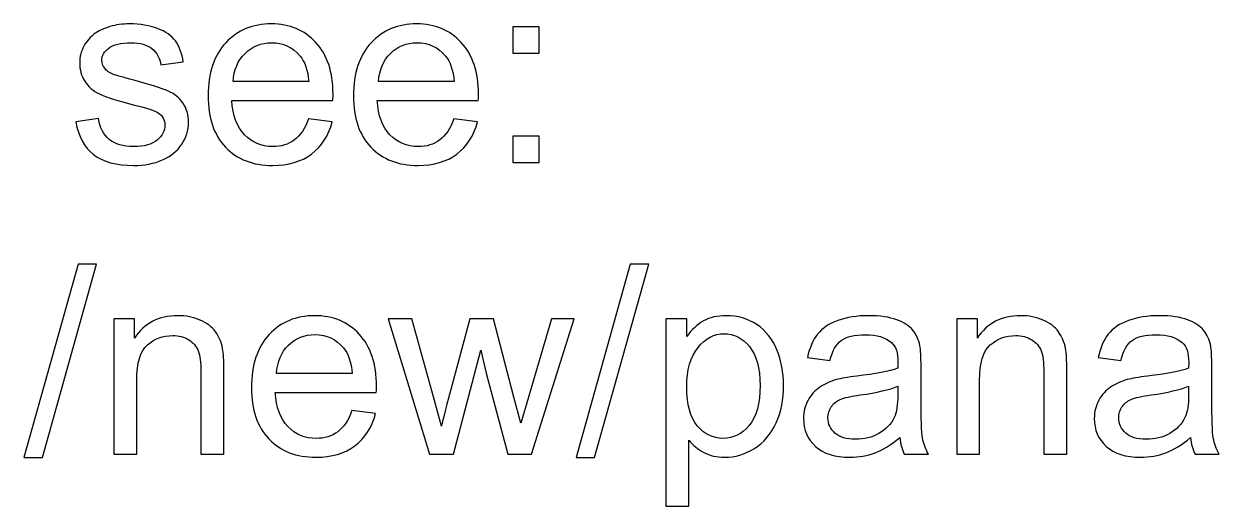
# Model space of a CAD drawing. Header units: inches. Extents: x -3.1 to 14.9, y -9.8 to 5.5.
# Drawn here: x 9.743 to 10.505, y 4.403 to 4.711 of the extents above; entities that cross this region are included whole.
import ezdxf

# ---------------------------------------------------------------- set-up
doc = ezdxf.new("R2010")
doc.units = ezdxf.units.IN
doc.header["$MEASUREMENT"] = 0
doc.layers.add('Layer 1', color=7, linetype='Continuous')

msp = doc.modelspace()

# ---------------------------------------------------------------- linework, layer by layer
at = {"layer": 'Layer 1', "color": 250}
for points, knots in [([(9.77638, 4.64805), (9.77638, 4.64805), (9.79085, 4.65033), (9.79085, 4.65033), (9.79085, 4.65033), (9.79166, 4.64452), (9.79394, 4.64008), (9.79766, 4.63696), (9.79766, 4.63696), (9.80135, 4.63388), (9.80655, 4.63233), (9.81324, 4.63233), (9.81324, 4.63233), (9.81996, 4.63233), (9.82496, 4.63372), (9.82822, 4.63644), (9.82822, 4.63644), (9.83146, 4.63919), (9.83311, 4.64241), (9.83311, 4.64608), (9.83311, 4.64608), (9.83311, 4.64941), (9.83166, 4.65199), (9.82877, 4.65391), (9.82877, 4.65391), (9.82677, 4.65522), (9.82177, 4.65685), (9.8138, 4.65885), (9.8138, 4.65885), (9.80308, 4.66158), (9.79561, 4.66391), (9.79146, 4.66591), (9.79146, 4.66591), (9.78733, 4.66788), (9.78416, 4.67063), (9.78202, 4.67413), (9.78202, 4.67413), (9.77988, 4.67763), (9.7788, 4.68149), (9.7788, 4.68572), (9.7788, 4.68572), (9.7788, 4.68958), (9.77969, 4.69313), (9.78146, 4.69641), (9.78146, 4.69641), (9.78322, 4.69972), (9.78563, 4.70244), (9.78866, 4.70461), (9.78866, 4.70461), (9.79094, 4.70627), (9.79405, 4.70772), (9.79796, 4.70888), (9.79796, 4.70888), (9.80191, 4.71005), (9.80613, 4.71063), (9.81063, 4.71063), (9.81063, 4.71063), (9.81741, 4.71063), (9.82335, 4.70963), (9.82849, 4.70769), (9.82849, 4.70769), (9.83363, 4.70574), (9.83741, 4.70311), (9.83985, 4.69977), (9.83985, 4.69977), (9.8423, 4.69641), (9.84396, 4.69196), (9.84488, 4.68638), (9.84488, 4.68638), (9.84488, 4.68638), (9.83058, 4.68441), (9.83058, 4.68441), (9.83058, 4.68441), (9.82991, 4.68885), (9.82802, 4.69233), (9.82491, 4.69483), (9.82491, 4.69483), (9.8218, 4.69733), (9.81738, 4.69858), (9.81169, 4.69858), (9.81169, 4.69858), (9.80496, 4.69858), (9.80016, 4.69746), (9.7973, 4.69524), (9.7973, 4.69524), (9.79441, 4.69302), (9.79296, 4.69041), (9.79296, 4.68744), (9.79296, 4.68744), (9.79296, 4.68552), (9.79358, 4.68383), (9.79477, 4.6823), (9.79477, 4.6823), (9.79596, 4.68072), (9.79783, 4.67944), (9.80038, 4.67838), (9.80038, 4.67838), (9.80185, 4.67785), (9.80616, 4.67661), (9.81333, 4.67466), (9.81333, 4.67466), (9.82369, 4.67188), (9.83091, 4.66963), (9.83499, 4.66785), (9.83499, 4.66785), (9.83911, 4.66611), (9.84233, 4.66352), (9.84466, 4.66016), (9.84466, 4.66016), (9.84699, 4.6568), (9.84816, 4.65263), (9.84816, 4.64763), (9.84816, 4.64763), (9.84816, 4.64274), (9.84672, 4.63816), (9.84388, 4.63383), (9.84388, 4.63383), (9.84102, 4.62952), (9.83691, 4.62619), (9.83155, 4.62383), (9.83155, 4.62383), (9.82619, 4.62146), (9.82011, 4.6203), (9.81333, 4.6203), (9.81333, 4.6203), (9.80208, 4.6203), (9.79352, 4.62263), (9.78763, 4.6273), (9.78763, 4.6273), (9.78174, 4.63196), (9.77799, 4.63888), (9.77638, 4.64805)], [0, 0, 0, 0, 0.029412, 0.029412, 0.029412, 0.029412, 0.058824, 0.058824, 0.058824, 0.058824, 0.088235, 0.088235, 0.088235, 0.088235, 0.117647, 0.117647, 0.117647, 0.117647, 0.147059, 0.147059, 0.147059, 0.147059, 0.176471, 0.176471, 0.176471, 0.176471, 0.205882, 0.205882, 0.205882, 0.205882, 0.235294, 0.235294, 0.235294, 0.235294, 0.264706, 0.264706, 0.264706, 0.264706, 0.294118, 0.294118, 0.294118, 0.294118, 0.323529, 0.323529, 0.323529, 0.323529, 0.352941, 0.352941, 0.352941, 0.352941, 0.382353, 0.382353, 0.382353, 0.382353, 0.411765, 0.411765, 0.411765, 0.411765, 0.441176, 0.441176, 0.441176, 0.441176, 0.470588, 0.470588, 0.470588, 0.470588, 0.5, 0.5, 0.5, 0.5, 0.529412, 0.529412, 0.529412, 0.529412, 0.558824, 0.558824, 0.558824, 0.558824, 0.588235, 0.588235, 0.588235, 0.588235, 0.617647, 0.617647, 0.617647, 0.617647, 0.647059, 0.647059, 0.647059, 0.647059, 0.676471, 0.676471, 0.676471, 0.676471, 0.705882, 0.705882, 0.705882, 0.705882, 0.735294, 0.735294, 0.735294, 0.735294, 0.764706, 0.764706, 0.764706, 0.764706, 0.794118, 0.794118, 0.794118, 0.794118, 0.823529, 0.823529, 0.823529, 0.823529, 0.852941, 0.852941, 0.852941, 0.852941, 0.882353, 0.882353, 0.882353, 0.882353, 0.911765, 0.911765, 0.911765, 0.911765, 0.941176, 0.941176, 0.941176, 0.941176, 1, 1, 1, 1]), ([(9.92472, 4.65008), (9.92472, 4.65008), (9.93985, 4.64822), (9.93985, 4.64822), (9.93985, 4.64822), (9.93747, 4.63935), (9.93305, 4.63249), (9.92661, 4.62761), (9.92661, 4.62761), (9.92013, 4.62274), (9.91188, 4.6203), (9.90185, 4.6203), (9.90185, 4.6203), (9.88922, 4.6203), (9.87919, 4.62419), (9.8718, 4.63196), (9.8718, 4.63196), (9.86439, 4.63974), (9.86069, 4.65066), (9.86069, 4.66472), (9.86069, 4.66472), (9.86069, 4.67927), (9.86444, 4.69055), (9.87191, 4.69858), (9.87191, 4.69858), (9.87941, 4.70661), (9.88911, 4.71063), (9.90105, 4.71063), (9.90105, 4.71063), (9.91261, 4.71063), (9.92205, 4.70669), (9.92935, 4.69883), (9.92935, 4.69883), (9.93669, 4.69096), (9.94035, 4.67988), (9.94035, 4.66563), (9.94035, 4.66563), (9.94035, 4.66474), (9.94033, 4.66344), (9.94027, 4.66172), (9.94027, 4.66172), (9.94027, 4.66172), (9.87583, 4.66172), (9.87583, 4.66172), (9.87583, 4.66172), (9.87636, 4.65222), (9.87905, 4.64494), (9.88389, 4.63991), (9.88389, 4.63991), (9.88872, 4.63485), (9.89472, 4.63233), (9.90194, 4.63233), (9.90194, 4.63233), (9.9073, 4.63233), (9.91188, 4.63374), (9.91569, 4.63658), (9.91569, 4.63658), (9.9195, 4.63938), (9.9225, 4.64388), (9.92472, 4.65008)], [0, 0, 0, 0, 0.0625, 0.0625, 0.0625, 0.0625, 0.125, 0.125, 0.125, 0.125, 0.1875, 0.1875, 0.1875, 0.1875, 0.25, 0.25, 0.25, 0.25, 0.3125, 0.3125, 0.3125, 0.3125, 0.375, 0.375, 0.375, 0.375, 0.4375, 0.4375, 0.4375, 0.4375, 0.5, 0.5, 0.5, 0.5, 0.5625, 0.5625, 0.5625, 0.5625, 0.625, 0.625, 0.625, 0.625, 0.6875, 0.6875, 0.6875, 0.6875, 0.75, 0.75, 0.75, 0.75, 0.8125, 0.8125, 0.8125, 0.8125, 0.875, 0.875, 0.875, 0.875, 1, 1, 1, 1]), ([(10.01741, 4.65008), (10.01741, 4.65008), (10.03255, 4.64822), (10.03255, 4.64822), (10.03255, 4.64822), (10.03016, 4.63935), (10.02574, 4.63249), (10.0193, 4.62761), (10.0193, 4.62761), (10.01283, 4.62274), (10.00457, 4.6203), (9.99455, 4.6203), (9.99455, 4.6203), (9.98191, 4.6203), (9.97188, 4.62419), (9.96449, 4.63196), (9.96449, 4.63196), (9.95708, 4.63974), (9.95338, 4.65066), (9.95338, 4.66472), (9.95338, 4.66472), (9.95338, 4.67927), (9.95713, 4.69055), (9.96461, 4.69858), (9.96461, 4.69858), (9.97211, 4.70661), (9.9818, 4.71063), (9.99374, 4.71063), (9.99374, 4.71063), (10.0053, 4.71063), (10.01474, 4.70669), (10.02205, 4.69883), (10.02205, 4.69883), (10.02938, 4.69096), (10.03305, 4.67988), (10.03305, 4.66563), (10.03305, 4.66563), (10.03305, 4.66474), (10.03302, 4.66344), (10.03296, 4.66172), (10.03296, 4.66172), (10.03296, 4.66172), (9.96852, 4.66172), (9.96852, 4.66172), (9.96852, 4.66172), (9.96905, 4.65222), (9.97174, 4.64494), (9.97658, 4.63991), (9.97658, 4.63991), (9.98141, 4.63485), (9.98741, 4.63233), (9.99463, 4.63233), (9.99463, 4.63233), (9.99999, 4.63233), (10.00457, 4.63374), (10.00838, 4.63658), (10.00838, 4.63658), (10.01219, 4.63938), (10.01519, 4.64388), (10.01741, 4.65008)], [0, 0, 0, 0, 0.0625, 0.0625, 0.0625, 0.0625, 0.125, 0.125, 0.125, 0.125, 0.1875, 0.1875, 0.1875, 0.1875, 0.25, 0.25, 0.25, 0.25, 0.3125, 0.3125, 0.3125, 0.3125, 0.375, 0.375, 0.375, 0.375, 0.4375, 0.4375, 0.4375, 0.4375, 0.5, 0.5, 0.5, 0.5, 0.5625, 0.5625, 0.5625, 0.5625, 0.625, 0.625, 0.625, 0.625, 0.6875, 0.6875, 0.6875, 0.6875, 0.75, 0.75, 0.75, 0.75, 0.8125, 0.8125, 0.8125, 0.8125, 0.875, 0.875, 0.875, 0.875, 1, 1, 1, 1]), ([(10.05502, 4.69199), (10.05502, 4.69199), (10.05502, 4.70866), (10.05502, 4.70866), (10.05502, 4.70866), (10.05502, 4.70866), (10.07171, 4.70866), (10.07171, 4.70866), (10.07171, 4.70866), (10.07171, 4.70866), (10.07171, 4.69199), (10.07171, 4.69199), (10.07171, 4.69199), (10.07171, 4.69199), (10.05502, 4.69199), (10.05502, 4.69199)], [0, 0, 0, 0, 0.2, 0.2, 0.2, 0.2, 0.4, 0.4, 0.4, 0.4, 0.6, 0.6, 0.6, 0.6, 1, 1, 1, 1]), ([(9.87663, 4.67377), (9.87663, 4.67377), (9.92488, 4.67377), (9.92488, 4.67377), (9.92488, 4.67377), (9.92424, 4.68102), (9.92238, 4.68649), (9.91935, 4.69011), (9.91935, 4.69011), (9.91469, 4.69574), (9.90863, 4.69858), (9.90122, 4.69858), (9.90122, 4.69858), (9.8945, 4.69858), (9.88883, 4.69633), (9.88424, 4.69183), (9.88424, 4.69183), (9.87966, 4.68733), (9.87713, 4.6813), (9.87663, 4.67377)], [0, 0, 0, 0, 0.166667, 0.166667, 0.166667, 0.166667, 0.333333, 0.333333, 0.333333, 0.333333, 0.5, 0.5, 0.5, 0.5, 0.666667, 0.666667, 0.666667, 0.666667, 1, 1, 1, 1]), ([(9.96933, 4.67377), (9.96933, 4.67377), (10.01757, 4.67377), (10.01757, 4.67377), (10.01757, 4.67377), (10.01694, 4.68102), (10.01507, 4.68649), (10.01205, 4.69011), (10.01205, 4.69011), (10.00738, 4.69574), (10.00133, 4.69858), (9.99391, 4.69858), (9.99391, 4.69858), (9.98719, 4.69858), (9.98152, 4.69633), (9.97694, 4.69183), (9.97694, 4.69183), (9.97235, 4.68733), (9.96983, 4.6813), (9.96933, 4.67377)], [0, 0, 0, 0, 0.166667, 0.166667, 0.166667, 0.166667, 0.333333, 0.333333, 0.333333, 0.333333, 0.5, 0.5, 0.5, 0.5, 0.666667, 0.666667, 0.666667, 0.666667, 1, 1, 1, 1]), ([(10.05502, 4.62224), (10.05502, 4.62224), (10.05502, 4.63894), (10.05502, 4.63894), (10.05502, 4.63894), (10.05502, 4.63894), (10.07171, 4.63894), (10.07171, 4.63894), (10.07171, 4.63894), (10.07171, 4.63894), (10.07171, 4.62224), (10.07171, 4.62224), (10.07171, 4.62224), (10.07171, 4.62224), (10.05502, 4.62224), (10.05502, 4.62224)], [0, 0, 0, 0, 0.2, 0.2, 0.2, 0.2, 0.4, 0.4, 0.4, 0.4, 0.6, 0.6, 0.6, 0.6, 1, 1, 1, 1]), ([(9.74324, 4.43402), (9.74324, 4.43402), (9.77783, 4.55738), (9.77783, 4.55738), (9.77783, 4.55738), (9.77783, 4.55738), (9.78955, 4.55738), (9.78955, 4.55738), (9.78955, 4.55738), (9.78955, 4.55738), (9.75505, 4.43402), (9.75505, 4.43402), (9.75505, 4.43402), (9.75505, 4.43402), (9.74324, 4.43402), (9.74324, 4.43402)], [0, 0, 0, 0, 0.2, 0.2, 0.2, 0.2, 0.4, 0.4, 0.4, 0.4, 0.6, 0.6, 0.6, 0.6, 1, 1, 1, 1]), ([(10.0953, 4.43402), (10.0953, 4.43402), (10.12988, 4.55738), (10.12988, 4.55738), (10.12988, 4.55738), (10.12988, 4.55738), (10.1416, 4.55738), (10.1416, 4.55738), (10.1416, 4.55738), (10.1416, 4.55738), (10.1071, 4.43402), (10.1071, 4.43402), (10.1071, 4.43402), (10.1071, 4.43402), (10.0953, 4.43402), (10.0953, 4.43402)], [0, 0, 0, 0, 0.2, 0.2, 0.2, 0.2, 0.4, 0.4, 0.4, 0.4, 0.6, 0.6, 0.6, 0.6, 1, 1, 1, 1]), ([(9.80055, 4.43605), (9.80055, 4.43605), (9.80055, 4.52247), (9.80055, 4.52247), (9.80055, 4.52247), (9.80055, 4.52247), (9.81372, 4.52247), (9.81372, 4.52247), (9.81372, 4.52247), (9.81372, 4.52247), (9.81372, 4.51019), (9.81372, 4.51019), (9.81372, 4.51019), (9.82008, 4.51969), (9.82924, 4.52444), (9.84122, 4.52444), (9.84122, 4.52444), (9.84644, 4.52444), (9.85122, 4.5235), (9.85558, 4.52163), (9.85558, 4.52163), (9.85997, 4.51974), (9.86322, 4.5173), (9.86539, 4.51424), (9.86539, 4.51424), (9.86758, 4.51122), (9.86908, 4.50761), (9.86997, 4.50344), (9.86997, 4.50344), (9.8705, 4.50072), (9.87077, 4.49597), (9.87077, 4.48919), (9.87077, 4.48919), (9.87077, 4.48919), (9.87077, 4.43605), (9.87077, 4.43605), (9.87077, 4.43605), (9.87077, 4.43605), (9.85611, 4.43605), (9.85611, 4.43605), (9.85611, 4.43605), (9.85611, 4.43605), (9.85611, 4.48863), (9.85611, 4.48863), (9.85611, 4.48863), (9.85611, 4.49458), (9.85555, 4.49905), (9.85441, 4.50202), (9.85441, 4.50202), (9.85327, 4.50497), (9.85124, 4.50733), (9.84835, 4.50908), (9.84835, 4.50908), (9.84544, 4.51085), (9.84205, 4.51174), (9.83813, 4.51174), (9.83813, 4.51174), (9.83189, 4.51174), (9.82652, 4.50974), (9.82197, 4.5058), (9.82197, 4.5058), (9.81744, 4.50183), (9.81519, 4.49433), (9.81519, 4.48324), (9.81519, 4.48324), (9.81519, 4.48324), (9.81519, 4.43605), (9.81519, 4.43605), (9.81519, 4.43605), (9.81519, 4.43605), (9.80055, 4.43605), (9.80055, 4.43605)], [0, 0, 0, 0, 0.052632, 0.052632, 0.052632, 0.052632, 0.105263, 0.105263, 0.105263, 0.105263, 0.157895, 0.157895, 0.157895, 0.157895, 0.210526, 0.210526, 0.210526, 0.210526, 0.263158, 0.263158, 0.263158, 0.263158, 0.315789, 0.315789, 0.315789, 0.315789, 0.368421, 0.368421, 0.368421, 0.368421, 0.421053, 0.421053, 0.421053, 0.421053, 0.473684, 0.473684, 0.473684, 0.473684, 0.526316, 0.526316, 0.526316, 0.526316, 0.578947, 0.578947, 0.578947, 0.578947, 0.631579, 0.631579, 0.631579, 0.631579, 0.684211, 0.684211, 0.684211, 0.684211, 0.736842, 0.736842, 0.736842, 0.736842, 0.789474, 0.789474, 0.789474, 0.789474, 0.842105, 0.842105, 0.842105, 0.842105, 0.894737, 0.894737, 0.894737, 0.894737, 1, 1, 1, 1]), ([(9.95238, 4.46389), (9.95238, 4.46389), (9.96752, 4.46202), (9.96752, 4.46202), (9.96752, 4.46202), (9.96513, 4.45316), (9.96072, 4.4463), (9.95427, 4.44141), (9.95427, 4.44141), (9.9478, 4.43655), (9.93955, 4.43411), (9.92952, 4.43411), (9.92952, 4.43411), (9.91688, 4.43411), (9.90685, 4.438), (9.89946, 4.44577), (9.89946, 4.44577), (9.89205, 4.45355), (9.88835, 4.46447), (9.88835, 4.47852), (9.88835, 4.47852), (9.88835, 4.49308), (9.89211, 4.50435), (9.89958, 4.51239), (9.89958, 4.51239), (9.90708, 4.52041), (9.91677, 4.52444), (9.92872, 4.52444), (9.92872, 4.52444), (9.94027, 4.52444), (9.94972, 4.5205), (9.95702, 4.51263), (9.95702, 4.51263), (9.96435, 4.50477), (9.96802, 4.49369), (9.96802, 4.47944), (9.96802, 4.47944), (9.96802, 4.47855), (9.96799, 4.47724), (9.96794, 4.47552), (9.96794, 4.47552), (9.96794, 4.47552), (9.90349, 4.47552), (9.90349, 4.47552), (9.90349, 4.47552), (9.90402, 4.46602), (9.90672, 4.45874), (9.91155, 4.45372), (9.91155, 4.45372), (9.91638, 4.44866), (9.92238, 4.44613), (9.92961, 4.44613), (9.92961, 4.44613), (9.93496, 4.44613), (9.93955, 4.44755), (9.94335, 4.45039), (9.94335, 4.45039), (9.94716, 4.45319), (9.95016, 4.45769), (9.95238, 4.46389)], [0, 0, 0, 0, 0.0625, 0.0625, 0.0625, 0.0625, 0.125, 0.125, 0.125, 0.125, 0.1875, 0.1875, 0.1875, 0.1875, 0.25, 0.25, 0.25, 0.25, 0.3125, 0.3125, 0.3125, 0.3125, 0.375, 0.375, 0.375, 0.375, 0.4375, 0.4375, 0.4375, 0.4375, 0.5, 0.5, 0.5, 0.5, 0.5625, 0.5625, 0.5625, 0.5625, 0.625, 0.625, 0.625, 0.625, 0.6875, 0.6875, 0.6875, 0.6875, 0.75, 0.75, 0.75, 0.75, 0.8125, 0.8125, 0.8125, 0.8125, 0.875, 0.875, 0.875, 0.875, 1, 1, 1, 1]), ([(10.00188, 4.43605), (10.00188, 4.43605), (9.97544, 4.52247), (9.97544, 4.52247), (9.97544, 4.52247), (9.97544, 4.52247), (9.99057, 4.52247), (9.99057, 4.52247), (9.99057, 4.52247), (9.99057, 4.52247), (10.00433, 4.47258), (10.00433, 4.47258), (10.00433, 4.47258), (10.00433, 4.47258), (10.00944, 4.45402), (10.00944, 4.45402), (10.00944, 4.45402), (10.00966, 4.45497), (10.01116, 4.46091), (10.01391, 4.47186), (10.01391, 4.47186), (10.01391, 4.47186), (10.02766, 4.52247), (10.02766, 4.52247), (10.02766, 4.52247), (10.02766, 4.52247), (10.04271, 4.52247), (10.04271, 4.52247), (10.04271, 4.52247), (10.04271, 4.52247), (10.05566, 4.47236), (10.05566, 4.47236), (10.05566, 4.47236), (10.05566, 4.47236), (10.05999, 4.45583), (10.05999, 4.45583), (10.05999, 4.45583), (10.05999, 4.45583), (10.06494, 4.47252), (10.06494, 4.47252), (10.06494, 4.47252), (10.06494, 4.47252), (10.07974, 4.52247), (10.07974, 4.52247), (10.07974, 4.52247), (10.07974, 4.52247), (10.09399, 4.52247), (10.09399, 4.52247), (10.09399, 4.52247), (10.09399, 4.52247), (10.06696, 4.43605), (10.06696, 4.43605), (10.06696, 4.43605), (10.06696, 4.43605), (10.05177, 4.43605), (10.05177, 4.43605), (10.05177, 4.43605), (10.05177, 4.43605), (10.03802, 4.4878), (10.03802, 4.4878), (10.03802, 4.4878), (10.03802, 4.4878), (10.03466, 4.50255), (10.03466, 4.50255), (10.03466, 4.50255), (10.03466, 4.50255), (10.01719, 4.43605), (10.01719, 4.43605), (10.01719, 4.43605), (10.01719, 4.43605), (10.00188, 4.43605), (10.00188, 4.43605)], [0, 0, 0, 0, 0.052632, 0.052632, 0.052632, 0.052632, 0.105263, 0.105263, 0.105263, 0.105263, 0.157895, 0.157895, 0.157895, 0.157895, 0.210526, 0.210526, 0.210526, 0.210526, 0.263158, 0.263158, 0.263158, 0.263158, 0.315789, 0.315789, 0.315789, 0.315789, 0.368421, 0.368421, 0.368421, 0.368421, 0.421053, 0.421053, 0.421053, 0.421053, 0.473684, 0.473684, 0.473684, 0.473684, 0.526316, 0.526316, 0.526316, 0.526316, 0.578947, 0.578947, 0.578947, 0.578947, 0.631579, 0.631579, 0.631579, 0.631579, 0.684211, 0.684211, 0.684211, 0.684211, 0.736842, 0.736842, 0.736842, 0.736842, 0.789474, 0.789474, 0.789474, 0.789474, 0.842105, 0.842105, 0.842105, 0.842105, 0.894737, 0.894737, 0.894737, 0.894737, 1, 1, 1, 1]), ([(10.1526, 4.40294), (10.1526, 4.40294), (10.1526, 4.52247), (10.1526, 4.52247), (10.1526, 4.52247), (10.1526, 4.52247), (10.16594, 4.52247), (10.16594, 4.52247), (10.16594, 4.52247), (10.16594, 4.52247), (10.16594, 4.51124), (10.16594, 4.51124), (10.16594, 4.51124), (10.16907, 4.51563), (10.17263, 4.51894), (10.1766, 4.52113), (10.1766, 4.52113), (10.18055, 4.52333), (10.18535, 4.52444), (10.19099, 4.52444), (10.19099, 4.52444), (10.19838, 4.52444), (10.20488, 4.52252), (10.21052, 4.51874), (10.21052, 4.51874), (10.21619, 4.51494), (10.22044, 4.50958), (10.2233, 4.50266), (10.2233, 4.50266), (10.22619, 4.49574), (10.22763, 4.48816), (10.22763, 4.47991), (10.22763, 4.47991), (10.22763, 4.47108), (10.22605, 4.46311), (10.22285, 4.45602), (10.22285, 4.45602), (10.21969, 4.44894), (10.21507, 4.44352), (10.20902, 4.43974), (10.20902, 4.43974), (10.20296, 4.436), (10.1966, 4.43411), (10.18994, 4.43411), (10.18994, 4.43411), (10.18505, 4.43411), (10.18069, 4.43513), (10.1768, 4.43719), (10.1768, 4.43719), (10.17291, 4.43924), (10.16974, 4.44186), (10.16724, 4.445), (10.16724, 4.445), (10.16724, 4.445), (10.16724, 4.40294), (10.16724, 4.40294), (10.16724, 4.40294), (10.16724, 4.40294), (10.1526, 4.40294), (10.1526, 4.40294)], [0, 0, 0, 0, 0.0625, 0.0625, 0.0625, 0.0625, 0.125, 0.125, 0.125, 0.125, 0.1875, 0.1875, 0.1875, 0.1875, 0.25, 0.25, 0.25, 0.25, 0.3125, 0.3125, 0.3125, 0.3125, 0.375, 0.375, 0.375, 0.375, 0.4375, 0.4375, 0.4375, 0.4375, 0.5, 0.5, 0.5, 0.5, 0.5625, 0.5625, 0.5625, 0.5625, 0.625, 0.625, 0.625, 0.625, 0.6875, 0.6875, 0.6875, 0.6875, 0.75, 0.75, 0.75, 0.75, 0.8125, 0.8125, 0.8125, 0.8125, 0.875, 0.875, 0.875, 0.875, 1, 1, 1, 1]), ([(10.30169, 4.44672), (10.29624, 4.44211), (10.29102, 4.43886), (10.28602, 4.43694), (10.28602, 4.43694), (10.28099, 4.43505), (10.2756, 4.43411), (10.26985, 4.43411), (10.26985, 4.43411), (10.26035, 4.43411), (10.25307, 4.43641), (10.24796, 4.44105), (10.24796, 4.44105), (10.24288, 4.44569), (10.24032, 4.45163), (10.24032, 4.45883), (10.24032, 4.45883), (10.24032, 4.46308), (10.24127, 4.46694), (10.24321, 4.47044), (10.24321, 4.47044), (10.24513, 4.47394), (10.24766, 4.47674), (10.25077, 4.47886), (10.25077, 4.47886), (10.25391, 4.48097), (10.25741, 4.48258), (10.26132, 4.48366), (10.26132, 4.48366), (10.26419, 4.48441), (10.26852, 4.48516), (10.27432, 4.48586), (10.27432, 4.48586), (10.28616, 4.48727), (10.29488, 4.48894), (10.30046, 4.49091), (10.30046, 4.49091), (10.30052, 4.49291), (10.30054, 4.49419), (10.30054, 4.49472), (10.30054, 4.49472), (10.30054, 4.50069), (10.29916, 4.50491), (10.29638, 4.50733), (10.29638, 4.50733), (10.29266, 4.51066), (10.28707, 4.5123), (10.27971, 4.5123), (10.27971, 4.5123), (10.27282, 4.5123), (10.26774, 4.51111), (10.26443, 4.50869), (10.26443, 4.50869), (10.26116, 4.50627), (10.25874, 4.502), (10.25716, 4.49585), (10.25716, 4.49585), (10.25716, 4.49585), (10.24285, 4.49783), (10.24285, 4.49783), (10.24285, 4.49783), (10.24416, 4.50394), (10.2463, 4.50891), (10.24927, 4.51266), (10.24927, 4.51266), (10.25224, 4.51644), (10.25657, 4.51935), (10.26221, 4.52138), (10.26221, 4.52138), (10.26785, 4.52341), (10.27438, 4.52444), (10.28182, 4.52444), (10.28182, 4.52444), (10.28921, 4.52444), (10.29519, 4.52355), (10.2998, 4.52183), (10.2998, 4.52183), (10.30441, 4.52008), (10.3078, 4.51791), (10.30999, 4.51527), (10.30999, 4.51527), (10.31216, 4.51263), (10.31366, 4.50933), (10.31454, 4.5053), (10.31454, 4.5053), (10.31502, 4.5028), (10.31527, 4.4983), (10.31527, 4.4918), (10.31527, 4.4918), (10.31527, 4.4918), (10.31527, 4.47227), (10.31527, 4.47227), (10.31527, 4.47227), (10.31527, 4.45863), (10.31557, 4.45002), (10.31621, 4.44644), (10.31621, 4.44644), (10.31682, 4.44283), (10.31807, 4.43936), (10.31991, 4.43605), (10.31991, 4.43605), (10.31991, 4.43605), (10.3046, 4.43605), (10.3046, 4.43605), (10.3046, 4.43605), (10.3031, 4.43908), (10.3021, 4.44263), (10.30169, 4.44672)], [0, 0, 0, 0, 0.035714, 0.035714, 0.035714, 0.035714, 0.071429, 0.071429, 0.071429, 0.071429, 0.107143, 0.107143, 0.107143, 0.107143, 0.142857, 0.142857, 0.142857, 0.142857, 0.178571, 0.178571, 0.178571, 0.178571, 0.214286, 0.214286, 0.214286, 0.214286, 0.25, 0.25, 0.25, 0.25, 0.285714, 0.285714, 0.285714, 0.285714, 0.321429, 0.321429, 0.321429, 0.321429, 0.357143, 0.357143, 0.357143, 0.357143, 0.392857, 0.392857, 0.392857, 0.392857, 0.428571, 0.428571, 0.428571, 0.428571, 0.464286, 0.464286, 0.464286, 0.464286, 0.5, 0.5, 0.5, 0.5, 0.535714, 0.535714, 0.535714, 0.535714, 0.571429, 0.571429, 0.571429, 0.571429, 0.607143, 0.607143, 0.607143, 0.607143, 0.642857, 0.642857, 0.642857, 0.642857, 0.678571, 0.678571, 0.678571, 0.678571, 0.714286, 0.714286, 0.714286, 0.714286, 0.75, 0.75, 0.75, 0.75, 0.785714, 0.785714, 0.785714, 0.785714, 0.821429, 0.821429, 0.821429, 0.821429, 0.857143, 0.857143, 0.857143, 0.857143, 0.892857, 0.892857, 0.892857, 0.892857, 0.928571, 0.928571, 0.928571, 0.928571, 1, 1, 1, 1]), ([(10.33799, 4.43605), (10.33799, 4.43605), (10.33799, 4.52247), (10.33799, 4.52247), (10.33799, 4.52247), (10.33799, 4.52247), (10.35115, 4.52247), (10.35115, 4.52247), (10.35115, 4.52247), (10.35115, 4.52247), (10.35115, 4.51019), (10.35115, 4.51019), (10.35115, 4.51019), (10.35752, 4.51969), (10.36668, 4.52444), (10.37865, 4.52444), (10.37865, 4.52444), (10.38388, 4.52444), (10.38865, 4.5235), (10.39302, 4.52163), (10.39302, 4.52163), (10.39741, 4.51974), (10.40065, 4.5173), (10.40282, 4.51424), (10.40282, 4.51424), (10.40502, 4.51122), (10.40652, 4.50761), (10.40741, 4.50344), (10.40741, 4.50344), (10.40793, 4.50072), (10.40821, 4.49597), (10.40821, 4.48919), (10.40821, 4.48919), (10.40821, 4.48919), (10.40821, 4.43605), (10.40821, 4.43605), (10.40821, 4.43605), (10.40821, 4.43605), (10.39354, 4.43605), (10.39354, 4.43605), (10.39354, 4.43605), (10.39354, 4.43605), (10.39354, 4.48863), (10.39354, 4.48863), (10.39354, 4.48863), (10.39354, 4.49458), (10.39299, 4.49905), (10.39185, 4.50202), (10.39185, 4.50202), (10.39071, 4.50497), (10.38868, 4.50733), (10.38579, 4.50908), (10.38579, 4.50908), (10.38288, 4.51085), (10.37949, 4.51174), (10.37557, 4.51174), (10.37557, 4.51174), (10.36932, 4.51174), (10.36396, 4.50974), (10.35941, 4.5058), (10.35941, 4.5058), (10.35488, 4.50183), (10.35263, 4.49433), (10.35263, 4.48324), (10.35263, 4.48324), (10.35263, 4.48324), (10.35263, 4.43605), (10.35263, 4.43605), (10.35263, 4.43605), (10.35263, 4.43605), (10.33799, 4.43605), (10.33799, 4.43605)], [0, 0, 0, 0, 0.052632, 0.052632, 0.052632, 0.052632, 0.105263, 0.105263, 0.105263, 0.105263, 0.157895, 0.157895, 0.157895, 0.157895, 0.210526, 0.210526, 0.210526, 0.210526, 0.263158, 0.263158, 0.263158, 0.263158, 0.315789, 0.315789, 0.315789, 0.315789, 0.368421, 0.368421, 0.368421, 0.368421, 0.421053, 0.421053, 0.421053, 0.421053, 0.473684, 0.473684, 0.473684, 0.473684, 0.526316, 0.526316, 0.526316, 0.526316, 0.578947, 0.578947, 0.578947, 0.578947, 0.631579, 0.631579, 0.631579, 0.631579, 0.684211, 0.684211, 0.684211, 0.684211, 0.736842, 0.736842, 0.736842, 0.736842, 0.789474, 0.789474, 0.789474, 0.789474, 0.842105, 0.842105, 0.842105, 0.842105, 0.894737, 0.894737, 0.894737, 0.894737, 1, 1, 1, 1]), ([(10.48707, 4.44672), (10.48163, 4.44211), (10.4764, 4.43886), (10.4714, 4.43694), (10.4714, 4.43694), (10.46637, 4.43505), (10.46099, 4.43411), (10.45524, 4.43411), (10.45524, 4.43411), (10.44574, 4.43411), (10.43846, 4.43641), (10.43335, 4.44105), (10.43335, 4.44105), (10.42826, 4.44569), (10.42571, 4.45163), (10.42571, 4.45883), (10.42571, 4.45883), (10.42571, 4.46308), (10.42665, 4.46694), (10.4286, 4.47044), (10.4286, 4.47044), (10.43052, 4.47394), (10.43304, 4.47674), (10.43615, 4.47886), (10.43615, 4.47886), (10.43929, 4.48097), (10.44279, 4.48258), (10.44671, 4.48366), (10.44671, 4.48366), (10.44957, 4.48441), (10.4539, 4.48516), (10.45971, 4.48586), (10.45971, 4.48586), (10.47154, 4.48727), (10.48026, 4.48894), (10.48585, 4.49091), (10.48585, 4.49091), (10.4859, 4.49291), (10.48593, 4.49419), (10.48593, 4.49472), (10.48593, 4.49472), (10.48593, 4.50069), (10.48454, 4.50491), (10.48176, 4.50733), (10.48176, 4.50733), (10.47804, 4.51066), (10.47246, 4.5123), (10.4651, 4.5123), (10.4651, 4.5123), (10.45821, 4.5123), (10.45313, 4.51111), (10.44982, 4.50869), (10.44982, 4.50869), (10.44654, 4.50627), (10.44413, 4.502), (10.44254, 4.49585), (10.44254, 4.49585), (10.44254, 4.49585), (10.42824, 4.49783), (10.42824, 4.49783), (10.42824, 4.49783), (10.42954, 4.50394), (10.43168, 4.50891), (10.43465, 4.51266), (10.43465, 4.51266), (10.43763, 4.51644), (10.44196, 4.51935), (10.4476, 4.52138), (10.4476, 4.52138), (10.45324, 4.52341), (10.45976, 4.52444), (10.46721, 4.52444), (10.46721, 4.52444), (10.4746, 4.52444), (10.48057, 4.52355), (10.48518, 4.52183), (10.48518, 4.52183), (10.48979, 4.52008), (10.49318, 4.51791), (10.49537, 4.51527), (10.49537, 4.51527), (10.49754, 4.51263), (10.49904, 4.50933), (10.49993, 4.5053), (10.49993, 4.5053), (10.5004, 4.5028), (10.50065, 4.4983), (10.50065, 4.4918), (10.50065, 4.4918), (10.50065, 4.4918), (10.50065, 4.47227), (10.50065, 4.47227), (10.50065, 4.47227), (10.50065, 4.45863), (10.50096, 4.45002), (10.5016, 4.44644), (10.5016, 4.44644), (10.50221, 4.44283), (10.50346, 4.43936), (10.50529, 4.43605), (10.50529, 4.43605), (10.50529, 4.43605), (10.48998, 4.43605), (10.48998, 4.43605), (10.48998, 4.43605), (10.48848, 4.43908), (10.48748, 4.44263), (10.48707, 4.44672)], [0, 0, 0, 0, 0.035714, 0.035714, 0.035714, 0.035714, 0.071429, 0.071429, 0.071429, 0.071429, 0.107143, 0.107143, 0.107143, 0.107143, 0.142857, 0.142857, 0.142857, 0.142857, 0.178571, 0.178571, 0.178571, 0.178571, 0.214286, 0.214286, 0.214286, 0.214286, 0.25, 0.25, 0.25, 0.25, 0.285714, 0.285714, 0.285714, 0.285714, 0.321429, 0.321429, 0.321429, 0.321429, 0.357143, 0.357143, 0.357143, 0.357143, 0.392857, 0.392857, 0.392857, 0.392857, 0.428571, 0.428571, 0.428571, 0.428571, 0.464286, 0.464286, 0.464286, 0.464286, 0.5, 0.5, 0.5, 0.5, 0.535714, 0.535714, 0.535714, 0.535714, 0.571429, 0.571429, 0.571429, 0.571429, 0.607143, 0.607143, 0.607143, 0.607143, 0.642857, 0.642857, 0.642857, 0.642857, 0.678571, 0.678571, 0.678571, 0.678571, 0.714286, 0.714286, 0.714286, 0.714286, 0.75, 0.75, 0.75, 0.75, 0.785714, 0.785714, 0.785714, 0.785714, 0.821429, 0.821429, 0.821429, 0.821429, 0.857143, 0.857143, 0.857143, 0.857143, 0.892857, 0.892857, 0.892857, 0.892857, 0.928571, 0.928571, 0.928571, 0.928571, 1, 1, 1, 1]), ([(9.9043, 4.48758), (9.9043, 4.48758), (9.95255, 4.48758), (9.95255, 4.48758), (9.95255, 4.48758), (9.95191, 4.49483), (9.95005, 4.5003), (9.94702, 4.50391), (9.94702, 4.50391), (9.94235, 4.50955), (9.9363, 4.51239), (9.92888, 4.51239), (9.92888, 4.51239), (9.92216, 4.51239), (9.91649, 4.51013), (9.91191, 4.50563), (9.91191, 4.50563), (9.90733, 4.50113), (9.9048, 4.49511), (9.9043, 4.48758)], [0, 0, 0, 0, 0.166667, 0.166667, 0.166667, 0.166667, 0.333333, 0.333333, 0.333333, 0.333333, 0.5, 0.5, 0.5, 0.5, 0.666667, 0.666667, 0.666667, 0.666667, 1, 1, 1, 1]), ([(10.16585, 4.47877), (10.16585, 4.46766), (10.1681, 4.45944), (10.1726, 4.45411), (10.1726, 4.45411), (10.1771, 4.4488), (10.18257, 4.44613), (10.18896, 4.44613), (10.18896, 4.44613), (10.19546, 4.44613), (10.20105, 4.44889), (10.20569, 4.45441), (10.20569, 4.45441), (10.21032, 4.45991), (10.21266, 4.46844), (10.21266, 4.48), (10.21266, 4.48), (10.21266, 4.49102), (10.21038, 4.49924), (10.20585, 4.50474), (10.20585, 4.50474), (10.20132, 4.51022), (10.19591, 4.51297), (10.18963, 4.51297), (10.18963, 4.51297), (10.18338, 4.51297), (10.17785, 4.51005), (10.17305, 4.50422), (10.17305, 4.50422), (10.16824, 4.49839), (10.16585, 4.48989), (10.16585, 4.47877)], [0, 0, 0, 0, 0.111111, 0.111111, 0.111111, 0.111111, 0.222222, 0.222222, 0.222222, 0.222222, 0.333333, 0.333333, 0.333333, 0.333333, 0.444444, 0.444444, 0.444444, 0.444444, 0.555556, 0.555556, 0.555556, 0.555556, 0.666667, 0.666667, 0.666667, 0.666667, 0.777778, 0.777778, 0.777778, 0.777778, 1, 1, 1, 1]), ([(10.30046, 4.47944), (10.29513, 4.47724), (10.28716, 4.47541), (10.27654, 4.47389), (10.27654, 4.47389), (10.27052, 4.47302), (10.26624, 4.47205), (10.26377, 4.47097), (10.26377, 4.47097), (10.26127, 4.46989), (10.25932, 4.4683), (10.25799, 4.46619), (10.25799, 4.46619), (10.25663, 4.46411), (10.25593, 4.4618), (10.25593, 4.45924), (10.25593, 4.45924), (10.25593, 4.45533), (10.25743, 4.45208), (10.26038, 4.44947), (10.26038, 4.44947), (10.26332, 4.44689), (10.26766, 4.44558), (10.27335, 4.44558), (10.27335, 4.44558), (10.27899, 4.44558), (10.28402, 4.4468), (10.28841, 4.44927), (10.28841, 4.44927), (10.2928, 4.45174), (10.29604, 4.45513), (10.2981, 4.45941), (10.2981, 4.45941), (10.29969, 4.46272), (10.30046, 4.46761), (10.30046, 4.47405), (10.30046, 4.47405), (10.30046, 4.47405), (10.30046, 4.47944), (10.30046, 4.47944)], [0, 0, 0, 0, 0.090909, 0.090909, 0.090909, 0.090909, 0.181818, 0.181818, 0.181818, 0.181818, 0.272727, 0.272727, 0.272727, 0.272727, 0.363636, 0.363636, 0.363636, 0.363636, 0.454545, 0.454545, 0.454545, 0.454545, 0.545455, 0.545455, 0.545455, 0.545455, 0.636364, 0.636364, 0.636364, 0.636364, 0.727273, 0.727273, 0.727273, 0.727273, 0.818182, 0.818182, 0.818182, 0.818182, 1, 1, 1, 1]), ([(10.48585, 4.47944), (10.48052, 4.47724), (10.47254, 4.47541), (10.46193, 4.47389), (10.46193, 4.47389), (10.4559, 4.47302), (10.45163, 4.47205), (10.44915, 4.47097), (10.44915, 4.47097), (10.44665, 4.46989), (10.44471, 4.4683), (10.44337, 4.46619), (10.44337, 4.46619), (10.44202, 4.46411), (10.44132, 4.4618), (10.44132, 4.45924), (10.44132, 4.45924), (10.44132, 4.45533), (10.44282, 4.45208), (10.44576, 4.44947), (10.44576, 4.44947), (10.44871, 4.44689), (10.45304, 4.44558), (10.45874, 4.44558), (10.45874, 4.44558), (10.46437, 4.44558), (10.4694, 4.4468), (10.47379, 4.44927), (10.47379, 4.44927), (10.47818, 4.45174), (10.48143, 4.45513), (10.48348, 4.45941), (10.48348, 4.45941), (10.48507, 4.46272), (10.48585, 4.46761), (10.48585, 4.47405), (10.48585, 4.47405), (10.48585, 4.47405), (10.48585, 4.47944), (10.48585, 4.47944)], [0, 0, 0, 0, 0.090909, 0.090909, 0.090909, 0.090909, 0.181818, 0.181818, 0.181818, 0.181818, 0.272727, 0.272727, 0.272727, 0.272727, 0.363636, 0.363636, 0.363636, 0.363636, 0.454545, 0.454545, 0.454545, 0.454545, 0.545455, 0.545455, 0.545455, 0.545455, 0.636364, 0.636364, 0.636364, 0.636364, 0.727273, 0.727273, 0.727273, 0.727273, 0.818182, 0.818182, 0.818182, 0.818182, 1, 1, 1, 1])]:
    msp.add_open_spline(points, degree=3, knots=knots, dxfattribs=at)

doc.saveas('drawing.dxf')
